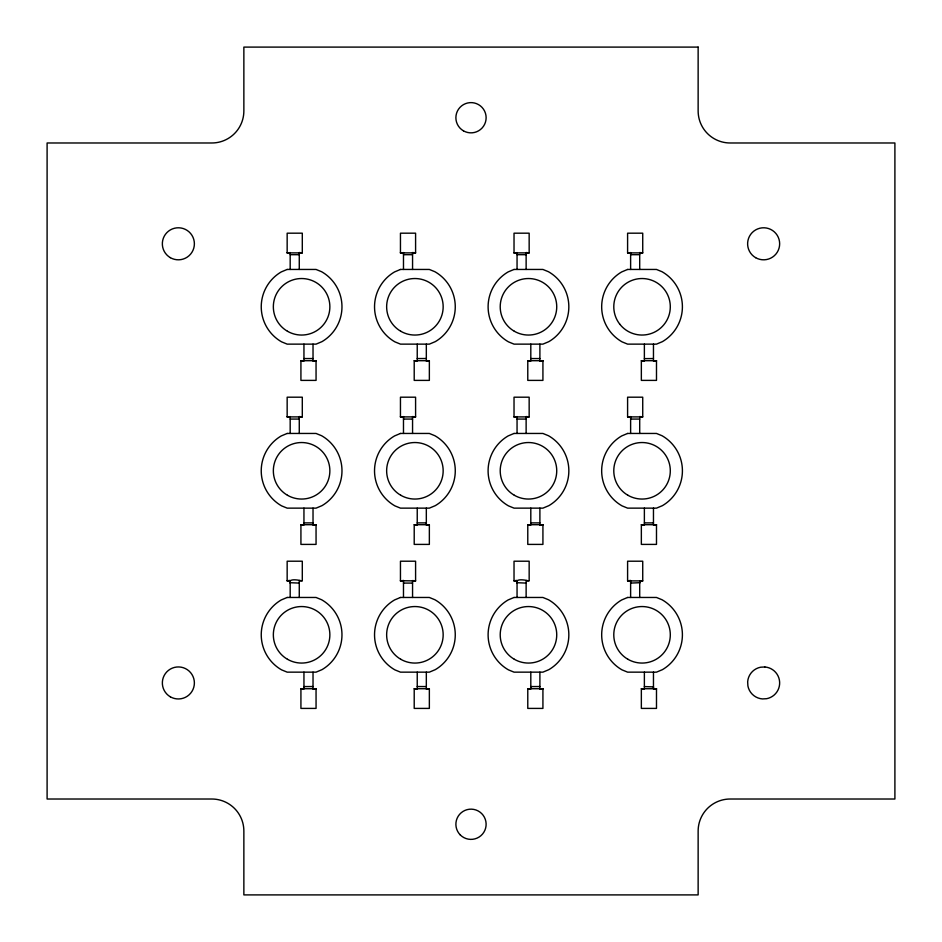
<?xml version="1.0" encoding="UTF-8"?>
<svg xmlns="http://www.w3.org/2000/svg" width="942" height="942" viewBox="0 0 942 942"><rect width="100%" height="100%" fill="white"/><g stroke="black" fill="none" stroke-linecap="round" stroke-linejoin="round"><path stroke-width="1.41" d="M287.157 252.727L290.183 252.88L287.157 252.88L287.157 233.192L302.3 233.18L302.3 252.88L287.157 252.88M290.183 583.086C287.275 576.257 308.811 582.556 299.273 580.555L299.273 597.463M287.157 416.729L290.183 416.894L287.157 416.894L287.157 397.194L302.3 397.194L302.3 416.894L287.157 416.894M316.053 524.871L313.027 524.706L316.053 524.706L316.065 544.405L300.922 544.405L300.922 524.706L316.053 524.706M316.053 360.857L313.027 360.704L316.053 360.704L316.065 380.391L300.922 380.391L300.922 360.704L316.053 360.704M316.053 688.873L313.027 688.72L316.053 688.72L316.065 708.408L300.922 708.408L300.922 688.72L316.053 688.72M400.456 252.727L403.482 252.88L400.456 252.88L400.456 233.192L415.587 233.18L415.599 252.88L400.456 252.88M400.456 416.729L403.482 416.894L400.456 416.894L400.456 397.194L415.587 397.194L415.599 416.894L400.456 416.894M400.456 580.896L403.482 580.555L400.456 580.896L400.456 561.208L415.587 561.208L415.599 580.896L400.456 580.719M429.352 360.857L426.326 360.704L429.352 360.704L429.352 380.391L414.209 380.391L414.209 360.704L429.352 360.704M429.352 524.871L426.326 524.706L429.352 524.706L429.352 544.405L414.209 544.405L414.209 524.706L429.352 524.706M429.352 688.873L426.326 688.72L429.352 688.72L429.352 708.408L414.209 708.408L414.209 688.72L429.352 688.72M514.026 252.727L517.052 252.88L514.026 252.88L514.026 233.192L529.157 233.18L529.168 252.88L514.026 252.88M517.052 583.086C514.132 576.257 535.68 582.556 526.131 580.555L526.131 597.463M514.026 416.729L517.052 416.894L514.026 416.894L514.026 397.194L529.157 397.194L529.168 416.894L514.026 416.894M542.922 524.871L539.896 524.706L542.922 524.706L542.922 544.405L527.779 544.405L527.779 524.706L542.922 524.706M542.922 360.857L539.896 360.704L542.922 360.704L542.922 380.391L527.779 380.391L527.779 360.704L542.922 360.704M542.922 688.873L539.896 688.72L542.922 688.72L542.922 708.408L527.779 708.408L527.779 688.72L542.922 688.72M627.596 252.727L630.622 252.88L627.596 252.88L627.596 233.192L642.727 233.18L642.738 252.88L627.596 252.88M627.596 416.729L630.622 416.894L627.596 416.894L627.596 397.194L642.727 397.194L642.738 416.894L627.596 416.894M642.738 580.896L627.596 580.896L627.596 561.208L642.727 561.208L642.738 580.896L639.7 580.896L639.7 583.086M639.7 580.896L639.7 597.463M656.492 360.857L653.465 360.704L656.492 360.704L656.492 380.391L641.349 380.391L641.349 360.704L656.492 360.704M656.492 524.871L653.465 524.706L656.492 524.706L656.492 544.405L641.349 544.405L641.349 524.706L656.492 524.706M656.492 688.873L653.465 688.72L656.492 688.72L656.492 708.408L641.349 708.408L641.349 688.72L656.492 688.72M290.183 580.896L287.157 580.743L290.183 580.555L290.183 597.463M300.922 360.704L303.948 361.045L303.948 344.136M300.922 524.706L303.948 525.047L303.948 508.138M300.922 688.72L303.948 689.061L303.948 672.152M302.3 252.88L299.273 252.538L299.273 269.447M302.3 416.894L299.273 416.552L299.273 433.45M414.209 360.704L417.235 361.045L417.235 344.136M414.209 524.706L417.235 525.047L417.235 508.138M414.209 688.72L417.235 689.061L417.235 672.152M415.599 252.88L412.561 252.538L412.561 269.447M415.599 416.894L412.561 416.552L412.561 433.45M415.599 580.896L412.561 580.555L412.561 597.463M517.052 580.896L514.026 580.743L517.052 580.555L517.052 597.463M527.779 360.704L530.805 361.045L530.805 344.136M527.779 524.706L530.805 525.047L530.805 508.138M527.779 688.72L530.805 689.061L530.805 672.152M529.168 252.88L526.131 252.538L526.131 269.447M529.168 416.894L526.131 416.552L526.131 433.45M627.596 580.896L630.622 580.555L630.622 597.463M641.349 360.704L644.375 361.045L644.375 344.136M641.349 524.706L644.375 525.047L644.375 508.138M641.349 688.72L644.375 689.061L644.375 672.152M642.738 252.88L639.7 252.538L639.7 269.447M642.738 416.894L639.7 416.552L639.7 433.45M287.157 580.719L290.183 580.555M514.026 580.719L517.052 580.555M627.596 580.719L630.622 580.555M290.183 254.693L299.273 254.693M403.482 254.693L412.561 254.693M517.052 254.693L526.131 254.693M630.622 254.693L639.7 254.693M303.948 522.892L313.027 522.892M417.235 522.892L426.326 522.892M530.805 522.892L539.896 522.892M644.375 522.892L653.465 522.892M290.183 582.709L299.273 583.086M517.052 582.709L526.131 583.086M639.7 582.709L630.622 583.086M303.948 686.577L313.027 686.541M530.805 686.577L539.896 686.541M653.465 688.166L653.465 686.883L644.375 686.577M653.465 358.561L644.375 358.631M639.7 419.072L630.622 419.072M539.896 358.561L530.805 358.561M526.131 419.072L517.052 419.072M426.326 358.513L417.235 358.561M426.326 686.577L417.235 686.541M412.561 419.072L403.482 419.072M412.561 583.086L403.482 583.086M313.027 358.561L303.948 358.561M299.273 419.072L290.183 419.072M653.465 344.136L653.465 361.045M653.465 508.138L653.465 525.047M653.465 672.152L653.465 689.061M630.622 252.538L630.622 269.447M630.622 416.552L630.622 433.45M539.896 344.136L539.896 361.045M539.896 508.138L539.896 525.047M539.896 672.152L539.896 689.061M530.805 686.883L530.805 687.907M529.168 580.896L529.157 561.208L514.026 561.208L514.026 580.896M517.052 252.538L517.052 269.447M517.052 416.552L517.052 433.45M426.326 344.136L426.326 361.045M426.326 508.138L426.326 525.047M426.326 672.152L426.326 689.061M403.482 252.538L403.482 269.447M403.482 416.552L403.482 433.45M403.482 580.555L403.482 597.463M313.027 344.136L313.027 361.045M313.027 508.138L313.027 525.047M313.027 672.152L313.027 689.061M303.948 686.883L303.948 687.66M302.3 580.896L302.3 561.208L287.157 561.208L287.157 580.896M290.183 252.538L290.183 269.447M290.183 416.552L290.183 433.45M287.157 269.447L281.246 271.932A40.376 40.376 0 0 0 281.599 341.852L287.18 344.136L316.065 344.136L321.964 341.652A40.376 40.376 0 0 0 321.622 271.732L316.041 269.447L287.157 269.447M400.456 269.447L394.545 271.932A40.376 40.376 0 0 0 394.886 341.852L400.48 344.136L429.352 344.136L435.263 341.652A40.376 40.376 0 0 0 434.91 271.732L429.328 269.447L400.456 269.447M514.026 269.447L508.115 271.932A40.376 40.376 0 0 0 508.456 341.852L514.049 344.136L542.922 344.136L548.833 341.652A40.376 40.376 0 0 0 548.48 271.732L542.898 269.447L514.026 269.447M627.596 269.447L621.685 271.932A40.376 40.376 0 0 0 622.026 341.852L627.619 344.136L656.492 344.136L662.403 341.652A40.376 40.376 0 0 0 662.049 271.732L656.468 269.447L627.596 269.447M287.157 433.45L281.246 435.934A40.376 40.376 0 0 0 281.599 505.866L287.18 508.138L316.065 508.138L321.964 505.666A40.376 40.376 0 0 0 321.622 435.734L316.041 433.45L287.157 433.45M400.456 433.45L394.545 435.934A40.376 40.376 0 0 0 394.886 505.866L400.48 508.138L429.352 508.138L435.263 505.666A40.376 40.376 0 0 0 434.91 435.734L429.328 433.45L400.456 433.45M514.026 433.45L508.115 435.934A40.376 40.376 0 0 0 508.456 505.866L514.049 508.138L542.922 508.138L548.833 505.666A40.376 40.376 0 0 0 548.48 435.734L542.898 433.45L514.026 433.45M627.596 433.45L621.685 435.934A40.376 40.376 0 0 0 622.026 505.866L627.619 508.138L656.492 508.138L662.403 505.666A40.376 40.376 0 0 0 662.049 435.734L656.468 433.45L627.596 433.45M287.157 597.463L281.246 599.948A40.376 40.376 0 0 0 281.599 669.868L287.18 672.152L316.065 672.152L321.964 669.668A40.376 40.376 0 0 0 321.622 599.748L316.041 597.463L287.157 597.463M400.456 597.463L394.545 599.948A40.376 40.376 0 0 0 394.886 669.868L400.48 672.152L429.352 672.152L435.263 669.668A40.376 40.376 0 0 0 434.91 599.748L429.328 597.463L400.456 597.463M514.026 597.463L508.115 599.948A40.376 40.376 0 0 0 508.456 669.868L514.049 672.152L542.922 672.152L548.833 669.668A40.376 40.376 0 0 0 548.48 599.748L542.898 597.463L514.026 597.463M627.596 597.463L621.685 599.948A40.376 40.376 0 0 0 622.026 669.868L627.619 672.152L656.492 672.152L662.403 669.668A40.376 40.376 0 0 0 662.049 599.748L656.468 597.463L627.596 597.463M764.81 666.971L760.641 667.207A16.026 16.026 0 0 0 747.665 681.773L747.901 685.953A16.026 16.026 0 0 0 762.467 698.929L766.647 698.693A16.026 16.026 0 0 0 764.81 666.971M698.14 47.1L243.86 47.1L243.86 110.932A32.04 32.04 0 0 1 211.82 142.984L47.1 142.984L47.1 799.016L211.82 799.016A32.04 32.04 0 0 1 243.86 831.068L243.86 894.9L698.14 894.9L698.14 831.068A32.04 32.04 0 0 1 730.18 799.016L894.9 799.016L894.9 142.984L730.18 142.984A32.04 32.04 0 0 1 698.14 110.932L698.14 47.1M514.344 331.266A28.26 28.26 0 0 0 556.734 306.786A28.26 28.26 0 0 0 514.344 282.317A28.26 28.26 0 0 0 514.344 331.266M400.774 659.282A28.26 28.26 0 0 0 443.164 634.814A28.26 28.26 0 0 0 400.774 610.334A28.26 28.26 0 0 0 400.774 659.282M400.774 495.268A28.26 28.26 0 0 0 443.164 470.8A28.26 28.26 0 0 0 400.774 446.32A28.26 28.26 0 0 0 400.774 495.268M514.344 659.282A28.26 28.26 0 0 0 556.734 634.814A28.26 28.26 0 0 0 514.344 610.334A28.26 28.26 0 0 0 514.344 659.282M627.914 495.268A28.26 28.26 0 0 0 670.304 470.8A28.26 28.26 0 0 0 627.914 446.32A28.26 28.26 0 0 0 627.914 495.268M287.475 659.282A28.26 28.26 0 0 0 329.865 634.814A28.26 28.26 0 0 0 287.475 610.334A28.26 28.26 0 0 0 287.475 659.282M287.475 495.268A28.26 28.26 0 0 0 329.865 470.8A28.26 28.26 0 0 0 287.475 446.32A28.26 28.26 0 0 0 287.475 495.268M287.475 331.266A28.26 28.26 0 0 0 329.865 306.786A28.26 28.26 0 0 0 287.475 282.317A28.26 28.26 0 0 0 287.475 331.266M514.344 495.268A28.26 28.26 0 0 0 556.734 470.8A28.26 28.26 0 0 0 514.344 446.32A28.26 28.26 0 0 0 514.344 495.268M400.774 331.266A28.26 28.26 0 0 0 443.164 306.786A28.26 28.26 0 0 0 400.774 282.317A28.26 28.26 0 0 0 400.774 331.266M619.624 323.989A28.26 28.26 0 0 0 668.149 317.607A28.26 28.26 0 0 0 638.358 278.773A28.26 28.26 0 0 0 619.624 323.989M627.914 659.282A28.26 28.26 0 0 0 670.304 634.814A28.26 28.26 0 0 0 627.914 610.334A28.26 28.26 0 0 0 627.914 659.282M170.349 696.821A16.026 16.026 0 0 0 194.382 682.95A16.026 16.026 0 0 0 170.349 669.079A16.026 16.026 0 0 0 170.349 696.821M460.308 834.965A15.131 15.131 0 0 0 485.613 828.183A15.131 15.131 0 0 0 467.091 809.661A15.131 15.131 0 0 0 460.308 834.965M170.349 257.672A16.026 16.026 0 0 0 194.382 243.801A16.026 16.026 0 0 0 170.349 229.919A16.026 16.026 0 0 0 170.349 257.672M463.44 130.832A15.131 15.131 0 0 0 486.131 117.726A15.131 15.131 0 0 0 463.44 104.633A15.131 15.131 0 0 0 463.44 130.832M755.625 257.672A16.026 16.026 0 0 0 779.658 243.801A16.026 16.026 0 0 0 755.625 229.919A16.026 16.026 0 0 0 755.625 257.672"/></g></svg>
